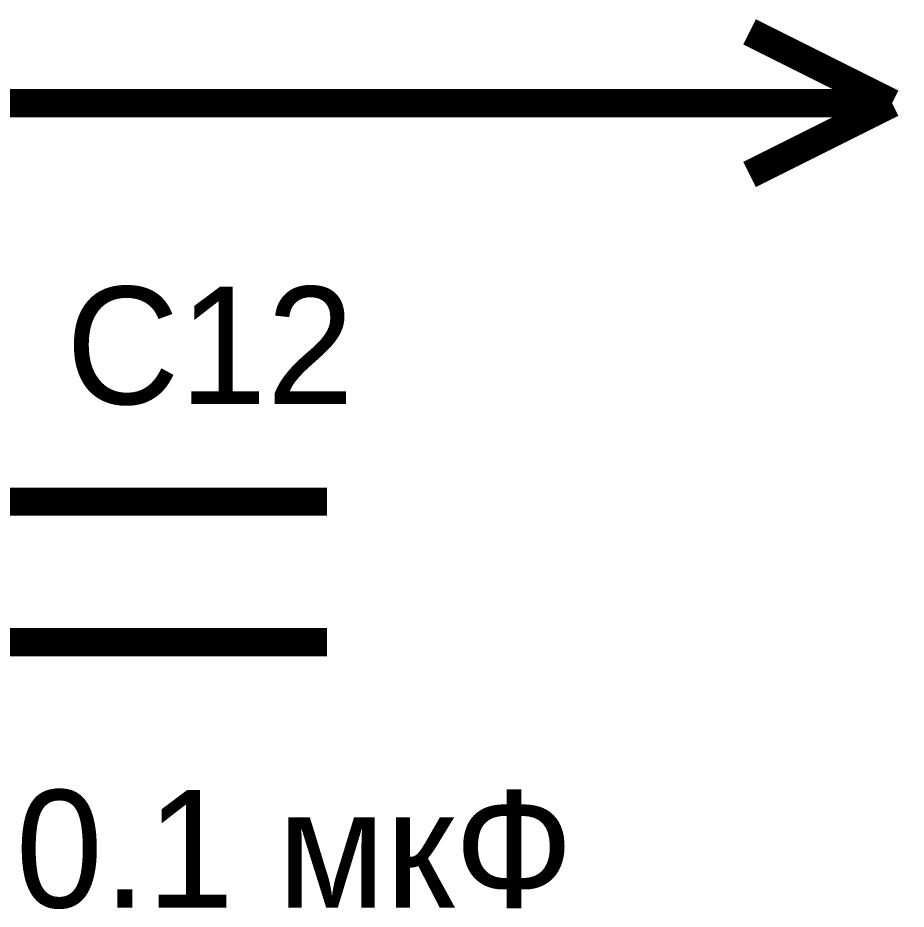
# Model space of a CAD drawing. Header units: inches. Extents: x 0 to 594, y 0 to 420.
# Drawn here: x 198.2 to 207.69, y 256.39 to 265.91 of the extents above; entities that cross this region are included whole.
import ezdxf

# ---------------------------------------------------------------- set-up
doc = ezdxf.new("R2010")
doc.units = ezdxf.units.IN
doc.layers.add('Sheet', color=255, linetype='Continuous')

msp = doc.modelspace()

# ---------------------------------------------------------------- linework, layer by layer
at = {"layer": 'Sheet'}
for points in [[(207.5416, 264.9973, 0.2997, 0.2997, 0), (206.0186, 265.7589, 0.2997, 0.2997, 0)], [(192.5012, 264.9973, 0.2997, 0.2997, 0), (197.5072, 264.9973, 0.2997, 0.2997, 0), (205.0106, 264.9973, 0.2997, 0.2997, 0)], [(205.0106, 264.9973, 0.2997, 0.2997, 0), (207.5416, 264.9973, 0.2997, 0.2997, 0)], [(207.5416, 264.9973, 0.2997, 0.2997, 0), (206.0186, 264.2358, 0.2997, 0.2997, 0)], [(201.5053, 260.7418, 0.2997, 0.2997, 0), (193.5092, 260.7418, 0.2997, 0.2997, 0)], [(193.5092, 259.2411, 0.2997, 0.2997, 0), (201.5053, 259.2411, 0.2997, 0.2997, 0)]]:
    msp.add_lwpolyline(points, format="xyseb", dxfattribs=at)

# ---------------------------------------------------------------- texts
for s, p in [('C12', (198.7167, 261.7833)), ('0.1 мкФ', (198.1792, 256.4079))]:
    msp.add_text(s, height=1.25427, dxfattribs=at).set_placement(p)

doc.saveas('drawing.dxf')
